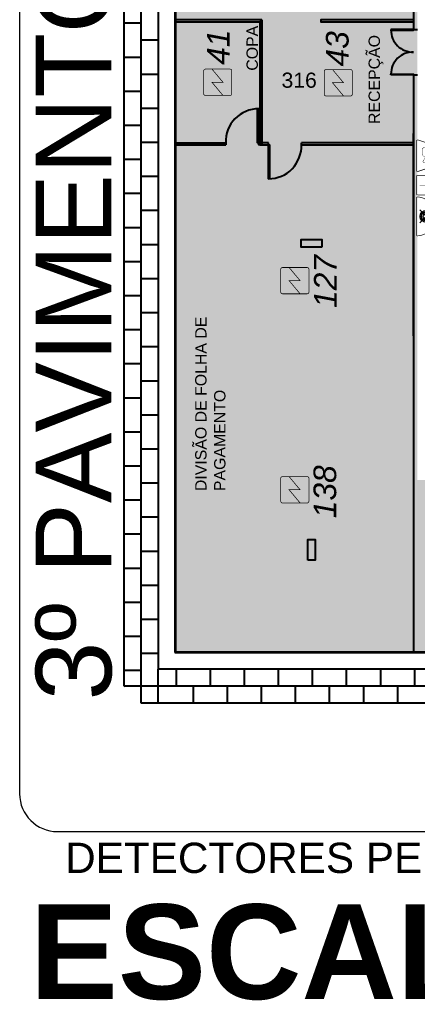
# Model space of a CAD drawing. Header units: metres. Extents: x -331 to 2982, y 362 to 2539.
# Drawn here: x 741.97 to 752.48, y 2143.32 to 2169.23 of the extents above; entities that cross this region are included whole.
import ezdxf
from ezdxf.enums import TextEntityAlignment as Align

# ---------------------------------------------------------------- set-up
doc = ezdxf.new("R2010")
doc.units = ezdxf.units.M
doc.layers.get('0').update_dxf_attribs({"color": 251})
doc.layers.add('_salas', color=251, linetype='Continuous', plot=False)
for name, color, linetype in [('ALV', 251, 'Continuous'), ('CX', 251, 'Continuous'), ('Det', 251, 'Continuous'), ('DET. FUMAÇA', 1, 'Continuous'), ('Div', 251, 'Continuous'), ('Est', 251, 'Continuous'), ('SALAS NOVAS', 7, 'Continuous'), ('Texto_Salas', 251, 'Continuous'), ('vid', 251, 'Continuous')]:
    doc.layers.add(name, color=color, linetype=linetype)
doc.styles.add('ARIAL', font='arial.ttf')
doc.styles.add('DESTAQUE', font='arial.ttf', dxfattribs={"height": 0.4})
doc.styles.get("Standard").update_dxf_attribs({"font": 'arial.ttf', "height": 0.3})
doc.styles.add('X3G_ENTITY_1416AFBF', font='arial.ttf', dxfattribs={"height": 0.6})
doc.styles.add('X3G_ENTITY_14223447', font='arialbd.ttf', dxfattribs={"height": 2.5})

# ---------------------------------------------------------------- blocks, each defined once
blk = doc.blocks.new('WEW')
at = {"color": 1, "lineweight": 0, "true_color": 0xe60000}
for p, q in [((1781.244, 994.005), (1781.439, 994.482)), ((1781.439, 994.482), (1781.308, 994.36)), ((1781.439, 994.482), (1781.447, 994.302)), ((1781.075, 994.175), (1781.413, 993.836)), ((1781.413, 994.175), (1781.075, 993.836))]:
    blk.add_line(p, q, dxfattribs=at)
at = {"color": 1, "true_color": 0xe60000, "const_width": 0.0172}
for points in [[(1779.259, 993.747), (1780.023, 993.747, 0.511918), (1780.056, 993.793), (1779.907, 994.24, 0.322823), (1779.874, 994.263), (1779.408, 994.263, 0.322823), (1779.375, 994.24), (1779.226, 993.793, 0.511918)], [(1780.193, 994.263), (1780.641, 994.263, -0.414214), (1780.675, 994.229), (1780.675, 993.782, -0.414214), (1780.641, 993.747), (1780.193, 993.747, -0.414214), (1780.159, 993.782), (1780.159, 994.229, -0.414214)], [(1780.764, 993.748), (1781.724, 993.748, 0.435311), (1781.759, 993.784, 0.930949), (1780.73, 993.784, 0.435311)]]:
    blk.add_lwpolyline(points, format="xyb", close=True, dxfattribs=at)
at = {"color": 1, "true_color": 0xe60000, "const_width": 0.0086}
for points in [[(1780.336, 994.135), (1780.338, 994.117), (1780.344, 994.099), (1780.351, 994.088), (1780.365, 994.073), (1780.373, 994.067), (1780.386, 994.06), (1780.397, 994.057), (1780.413, 994.055), (1780.421, 994.055), (1780.431, 994.056), (1780.45, 994.062), (1780.464, 994.07), (1780.477, 994.082), (1780.488, 994.096), (1780.494, 994.11), (1780.497, 994.122), (1780.498, 994.13), (1780.498, 994.136)], [(1780.417, 993.837), (1780.417, 994.055)]]:
    blk.add_lwpolyline(points, dxfattribs=at)
for points in [[(1779.463, 994.06), (1779.617, 994.06), (1779.652, 994.026), (1779.652, 993.936), (1779.617, 993.902), (1779.463, 993.902), (1779.428, 993.936), (1779.428, 994.026)], [(1779.832, 993.936), (1779.832, 994.026), (1779.802, 994.044), (1779.679, 993.981), (1779.802, 993.918)]]:
    blk.add_lwpolyline(points, close=True, dxfattribs=at)
at = {"color": 1, "lineweight": 0, "true_color": 0xe60000}
for radius in [0.158, 0.119, 0.0774]:
    blk.add_circle((1781.244, 994.005), radius, dxfattribs=at)
blk = doc.blocks.new('Detector de fumaça')
at = {"layer": 'DET. FUMAÇA', "linetype": 'Continuous', "lineweight": 15, "const_width": 0.0187}
blk.add_lwpolyline([(774.599, 539.816), (775.249, 539.816, -0.414214), (775.296, 539.769), (775.296, 539.167, -0.414214), (775.249, 539.12), (774.599, 539.12, -0.414214), (774.553, 539.167), (774.553, 539.769, -0.414214)], format="xyb", close=True, dxfattribs=at)
blk.add_lwpolyline([(774.773, 539.816), (775.064, 539.468), (774.773, 539.468), (775.064, 539.12)], dxfattribs=at)

msp = doc.modelspace()

# ---------------------------------------------------------------- hatches: boundary and pattern name
at = {"layer": '_salas', "transparency": 33554559}
h = msp.add_hatch(color=256, dxfattribs=at)
h.dxf.hatch_style = 1
h.paths.add_polyline_path([(762.309, 2163.421), (757.849, 2163.421), (757.849, 2160.546), (754.079, 2160.546), (754.079, 2157.071), (752.479, 2157.071), (752.479, 2160.521), (752.479, 2193.246), (746.059, 2193.246), (746.059, 2152.511), (757.849, 2152.511), (773.209, 2152.511), (773.209, 2163.421), (770.509, 2163.421), (770.509, 2187.721), (762.299, 2187.721)])

# ---------------------------------------------------------------- linework, layer by layer
at = {"layer": 'ALV'}
for p, q in [((752.379, 2184.121), (752.379, 2168.971)), ((752.379, 2168.971), (752.479, 2168.971)), ((752.379, 2168.971), (752.479, 2168.971)), ((752.379, 2167.771), (752.379, 2152.531)), ((752.379, 2167.771), (752.479, 2167.771))]:
    msp.add_line(p, q, dxfattribs=at)
at = {"layer": 'ALV', "color": 251}
for p, q in [((752.379, 2169.137), (752.379, 2168.953)), ((752.379, 2167.771), (752.379, 2165.921)), ((752.379, 2165.821), (752.379, 2160.872)), ((752.379, 2165.821), (752.379, 2160.872)), ((752.379, 2157.371), (752.379, 2152.531)), ((752.379, 2157.371), (752.379, 2152.531)), ((752.379, 2157.371), (752.379, 2152.531)), ((752.379, 2157.371), (752.379, 2152.531))]:
    msp.add_line(p, q, dxfattribs=at)
at = {"layer": 'ALV'}
msp.add_lwpolyline([(752.379, 2160.872), (752.379, 2166.221)], dxfattribs=at)
at = {"layer": 'ALV', "color": 251}
msp.add_lwpolyline([(752.379, 2160.872), (752.379, 2165.821)], dxfattribs=at)
msp.add_lwpolyline([(752.379, 2160.872), (752.379, 2165.821)], dxfattribs=at)
at = {"layer": 'CX', "ltscale": 0.8}
for centre, start, end in [((752.361, 2168.953), 180, 271.7449), ((752.361, 2167.789), 88.2551, 180)]:
    msp.add_arc(centre, 0.582, start, end, dxfattribs=at)
at = {"layer": 'Det', "color": 251}
for p, q in [((744.729, 2151.621), (744.729, 2193.046)), ((745.179, 2151.621), (745.179, 2193.046)), ((745.629, 2193.046), (745.629, 2152.071)), ((744.729, 2169.141), (745.179, 2169.141)), ((744.729, 2168.691), (744.729, 2168.691)), ((745.179, 2168.691), (745.629, 2168.691)), ((744.729, 2168.241), (745.179, 2168.241)), ((744.729, 2167.791), (744.729, 2167.791)), ((745.179, 2167.791), (745.629, 2167.791)), ((744.729, 2167.341), (745.179, 2167.341)), ((744.729, 2166.891), (744.729, 2166.891)), ((745.179, 2166.891), (745.629, 2166.891)), ((744.729, 2166.441), (745.179, 2166.441)), ((744.729, 2165.991), (744.729, 2165.991)), ((745.179, 2165.991), (745.629, 2165.991)), ((744.729, 2165.541), (745.179, 2165.541)), ((744.729, 2165.091), (744.729, 2165.091)), ((745.179, 2165.091), (745.629, 2165.091)), ((744.729, 2164.641), (745.179, 2164.641)), ((744.729, 2164.191), (744.729, 2164.191)), ((745.179, 2164.191), (745.629, 2164.191)), ((744.729, 2163.741), (745.179, 2163.741)), ((744.729, 2163.291), (744.729, 2163.291)), ((745.179, 2163.291), (745.629, 2163.291)), ((744.729, 2162.841), (745.179, 2162.841)), ((744.729, 2162.391), (744.729, 2162.391)), ((745.179, 2162.391), (745.629, 2162.391)), ((744.729, 2161.941), (745.179, 2161.941)), ((744.729, 2161.491), (744.729, 2161.491)), ((745.179, 2161.491), (745.629, 2161.491)), ((744.729, 2161.041), (745.179, 2161.041)), ((744.729, 2160.591), (744.729, 2160.591)), ((745.179, 2160.591), (745.629, 2160.591)), ((744.729, 2160.141), (745.179, 2160.141)), ((744.729, 2159.691), (744.729, 2159.691)), ((745.179, 2159.691), (745.629, 2159.691)), ((744.729, 2159.241), (745.179, 2159.241)), ((744.729, 2158.791), (744.729, 2158.791)), ((745.179, 2158.791), (745.629, 2158.791)), ((744.729, 2158.341), (745.179, 2158.341)), ((744.729, 2157.891), (744.729, 2157.891)), ((745.179, 2157.891), (745.629, 2157.891)), ((744.729, 2157.441), (745.179, 2157.441)), ((744.729, 2156.991), (744.729, 2156.991)), ((745.179, 2156.991), (745.629, 2156.991)), ((744.729, 2156.541), (745.179, 2156.541)), ((744.729, 2156.091), (744.729, 2156.091)), ((745.179, 2156.091), (745.629, 2156.091)), ((744.729, 2155.641), (745.179, 2155.641)), ((744.729, 2155.191), (744.729, 2155.191)), ((745.179, 2155.191), (745.629, 2155.191)), ((744.729, 2154.741), (745.179, 2154.741)), ((744.729, 2154.291), (744.729, 2154.291)), ((745.179, 2154.291), (745.629, 2154.291)), ((744.729, 2153.841), (745.179, 2153.841)), ((744.729, 2153.391), (744.729, 2153.391)), ((745.179, 2153.391), (745.629, 2153.391)), ((744.729, 2152.941), (745.179, 2152.941)), ((744.729, 2152.491), (744.729, 2152.491)), ((745.179, 2152.491), (745.629, 2152.491)), ((744.729, 2152.041), (745.179, 2152.041)), ((773.009, 2152.071), (745.629, 2152.071)), ((745.629, 2151.621), (745.629, 2152.071)), ((746.109, 2151.621), (746.109, 2152.071)), ((747.009, 2151.621), (747.009, 2152.071)), ((747.909, 2151.621), (747.909, 2152.071)), ((748.809, 2151.621), (748.809, 2152.071)), ((749.709, 2151.621), (749.709, 2152.071)), ((750.609, 2151.621), (750.609, 2152.071)), ((751.509, 2151.621), (751.509, 2152.071)), ((752.409, 2151.621), (752.409, 2152.071)), ((745.179, 2151.621), (744.729, 2151.621)), ((744.729, 2151.591), (744.729, 2151.591)), ((745.179, 2151.171), (745.179, 2151.621)), ((745.629, 2151.621), (745.179, 2151.621)), ((773.009, 2151.621), (745.629, 2151.621)), ((745.629, 2151.171), (745.629, 2151.621)), ((746.559, 2151.171), (746.559, 2151.621)), ((747.459, 2151.171), (747.459, 2151.621)), ((748.359, 2151.171), (748.359, 2151.621)), ((749.259, 2151.171), (749.259, 2151.621)), ((750.159, 2151.171), (750.159, 2151.621)), ((751.059, 2151.171), (751.059, 2151.621)), ((751.959, 2151.171), (751.959, 2151.621)), ((773.009, 2151.171), (745.179, 2151.171)), ((745.209, 2151.171), (745.209, 2151.171)), ((746.109, 2151.171), (746.109, 2151.171)), ((747.009, 2151.171), (747.009, 2151.171)), ((747.909, 2151.171), (747.909, 2151.171)), ((748.809, 2151.171), (748.809, 2151.171)), ((749.709, 2151.171), (749.709, 2151.171)), ((750.609, 2151.171), (750.609, 2151.171)), ((751.509, 2151.171), (751.509, 2151.171)), ((752.409, 2151.171), (752.409, 2151.171))]:
    msp.add_line(p, q, dxfattribs=at)
at = {"layer": 'Div', "color": 230, "linetype": 'Continuous', "lineweight": 0}
for p, q in [((741.965, 2216.102), (741.965, 2148.779)), ((742.965, 2147.779), (775.963, 2147.779))]:
    msp.add_line(p, q, dxfattribs=at)
at = {"layer": 'Div'}
for p, q in [((748.364, 2169.221), (746.089, 2169.221)), ((746.089, 2169.171), (748.364, 2169.171)), ((748.314, 2169.171), (748.314, 2165.925)), ((748.364, 2169.171), (748.314, 2169.171)), ((748.364, 2169.221), (748.364, 2169.171)), ((748.364, 2169.171), (748.364, 2165.925)), ((746.089, 2165.975), (747.414, 2165.975)), ((747.414, 2165.975), (747.414, 2165.925)), ((752.379, 2165.975), (749.414, 2165.975)), ((746.089, 2165.925), (747.414, 2165.925)), ((748.314, 2165.925), (748.364, 2165.925)), ((748.364, 2165.925), (748.574, 2165.925)), ((749.414, 2165.925), (752.379, 2165.925))]:
    msp.add_line(p, q, dxfattribs=at)
at = {"layer": 'Div', "linetype": 'Continuous'}
for p, q in [((748.544, 2165.975), (748.364, 2165.975)), ((748.544, 2165.925), (748.544, 2165.975)), ((749.414, 2165.925), (749.414, 2165.975))]:
    msp.add_line(p, q, dxfattribs=at)
at = {"layer": 'Div'}
msp.add_lwpolyline([(752.379, 2169.221), (749.929, 2169.221), (749.929, 2169.171), (752.379, 2169.171)], dxfattribs=at)
for points in [[(748.284, 2165.975), (748.254, 2165.975), (748.254, 2166.875), (748.284, 2166.875)], [(748.314, 2165.925), (748.284, 2165.925), (748.284, 2165.975), (748.314, 2165.975)], [(748.544, 2165.925), (748.574, 2165.925), (748.574, 2165.025), (748.544, 2165.025)]]:
    msp.add_lwpolyline(points, close=True, dxfattribs=at)
for centre, start, end in [((748.284, 2166.004), 90, 181.942), ((748.544, 2165.895), 270, 1.942)]:
    msp.add_arc(centre, 0.871, start, end, dxfattribs=at)
at = {"layer": 'Div', "color": 230, "linetype": 'Continuous', "lineweight": 0}
msp.add_arc((742.965, 2148.779), 1, 180, 270, dxfattribs=at)
at = {"layer": 'Est'}
msp.add_lwpolyline([(749.954, 2163.221), (749.404, 2163.221), (749.404, 2163.421), (749.954, 2163.421)], close=True, dxfattribs=at)
at = {"layer": 'Est', "color": 251}
msp.add_lwpolyline([(749.579, 2154.946), (749.579, 2155.496), (749.779, 2155.496), (749.779, 2154.946)], close=True, dxfattribs=at)
at = {"layer": 'vid', "color": 251}
for p, q in [((746.069, 2193.046), (746.069, 2152.511)), ((746.069, 2193.046), (746.069, 2152.511)), ((746.089, 2193.046), (746.089, 2152.531)), ((746.089, 2193.046), (746.089, 2152.531)), ((746.069, 2152.511), (773.009, 2152.511)), ((746.089, 2152.531), (773.009, 2152.531))]:
    msp.add_line(p, q, dxfattribs=at)
at = {"layer": 'vid'}
for p, q in [((746.069, 2193.046), (746.069, 2152.511)), ((746.089, 2193.046), (746.089, 2152.531))]:
    msp.add_line(p, q, dxfattribs=at)
at = {"layer": 'vid', "ltscale": 0.8}
for points in [[(751.779, 2168.971), (751.779, 2168.953), (752.379, 2168.953), (752.379, 2168.971)], [(751.779, 2167.771), (751.779, 2167.789), (752.379, 2167.789), (752.379, 2167.771)]]:
    msp.add_lwpolyline(points, close=True, dxfattribs=at)

# ---------------------------------------------------------------- block references
at = {"lineweight": 0, "rotation": 270}
msp.add_blockref('WEW', (-241.295, 3945.275), dxfattribs=at)
at = {"layer": 'DET. FUMAÇA', "linetype": 'Continuous', "lineweight": 0}
for p in [(-27.723, 1628.105), (-24.537, 1628.093), (-25.685, 1622.865), (-25.685, 1617.341)]:
    msp.add_blockref('Detector de fumaça', p, dxfattribs=at)

# ---------------------------------------------------------------- texts
at = {"layer": 'Div', "color": 5, "linetype": 'Continuous', "lineweight": 0, "true_color": 0x0000ff, "char_height": 0.6, "attachment_point": 1, "rotation": 90, "style": 'X3G_ENTITY_1416AFBF'}
for s, insert in [('{\\fArial|b0|i1|c0|p34;41}', (746.915, 2168.034)), ('{\\fArial|b0|i1|c0|p34;43}', (750.061, 2167.991)), ('{\\fArial|b0|i1|c0|p34;127}', (749.746, 2161.612)), ('{\\fArial|b0|i1|c0|p34;138}', (749.733, 2156.057))]:
    msp.add_mtext_dynamic_manual_height_columns(s, width=13.3188, gutter_width=2.5, heights=[0], dxfattribs=dict(at, insert=insert))
at = {"layer": 'Div', "color": 230, "linetype": 'Continuous', "lineweight": 0, "insert": (743.169, 2147.486), "char_height": 0.8, "attachment_point": 1}
msp.add_mtext_dynamic_manual_height_columns('DETECTORES PERTENCENTES AO LAÇO 12', width=27.20388, gutter_width=2.5, heights=[0], dxfattribs=at)
at = {"layer": 'SALAS NOVAS', "color": 251}
for s, height, style, p in [('316', 0.4, 'DESTAQUE', (749.354, 2167.429)), ('ESCALA 1:125', 2.5, 'X3G_ENTITY_14223447', (754.364, 2143.356))]:
    msp.add_text(s, height=height, dxfattribs=dict(at, style=style)).set_placement(p, align=Align.CENTER)
at = {"layer": 'Texto_Salas', "linetype": 'ByBlock', "style": 'DESTAQUE'}
msp.add_text('COPA', height=0.3, rotation=90, dxfattribs=at).set_placement((748.262, 2168.473), align=Align.CENTER)
msp.add_text('RECEPÇÃO', height=0.3, rotation=90, dxfattribs=at).set_placement((751.489, 2166.471))
at = {"layer": 'Texto_Salas', "color": 251, "insert": (744.42, 2161.146), "char_height": 2, "width": 19.86522, "attachment_point": 8, "rotation": 90, "style": 'ARIAL'}
msp.add_mtext('3º PAVIMENTO', dxfattribs=at)
at = {"layer": 'Texto_Salas', "linetype": 'Continuous', "insert": (747.41, 2156.773), "char_height": 0.3, "width": 5.54739, "attachment_point": 7, "rotation": 90, "line_spacing_factor": 1.40709, "style": 'DESTAQUE'}
msp.add_mtext('\\pxsm1;DIVISÃO DE FOLHA DE PAGAMENTO', dxfattribs=at)

doc.saveas('drawing.dxf')
